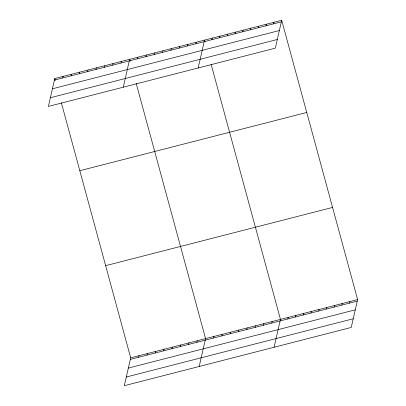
<?xml version="1.0" encoding="UTF-8"?>
<svg xmlns="http://www.w3.org/2000/svg" width="406" height="406" viewBox="0 0 406 406"><rect width="100%" height="100%" fill="white"/><g stroke="black" fill="none" stroke-linecap="round" stroke-linejoin="round"><path stroke-width="0.61" d="M54.764 78.551L48.38 106.418L275.314 48.167L281.698 20.3L54.764 78.551L55.246 80.322M62.727 77.972L63.087 76.414M71.05 75.836L71.405 74.278M79.368 73.704L79.728 72.141M87.691 71.568L88.046 70.005M96.014 69.431L96.369 67.873M104.332 67.294L104.692 65.736M112.655 65.158L113.01 63.6M120.973 63.021L121.333 61.463M123.272 87.194L129.651 59.327L130.133 61.098M137.614 58.753L137.974 57.19M145.937 56.617L146.292 55.054M154.26 54.48L154.615 52.922M162.578 52.344L162.938 50.786M170.901 50.207L171.256 48.649M179.219 48.07L179.579 46.512M187.542 45.934L187.897 44.376M195.859 43.802L196.22 42.239M61.352 102.774L130.686 357.833L124.302 385.7L351.236 327.449L357.62 299.582L281.698 20.3M198.158 67.969L204.538 40.103L205.02 41.879M138.649 357.255L139.004 355.697M211.896 39.681L212.257 38.123M219.616 37.702L219.971 36.144M146.972 355.123L147.327 353.56M227.33 35.723L227.685 34.165M155.29 352.987L155.65 351.423M235.044 33.744L235.404 32.181M163.613 350.85L163.968 349.292M242.763 31.759L243.118 30.201M171.931 348.713L172.291 347.155M250.477 29.78L250.832 28.222M180.254 346.577L180.609 345.019M258.191 27.801L258.551 26.243M188.572 344.44L188.932 342.882M265.91 25.822L266.265 24.258M196.895 342.304L197.25 340.746M273.624 23.842L273.979 22.279M199.189 366.476L205.573 338.609L136.238 83.55M213.536 338.036L213.896 336.472M221.859 335.899L222.214 334.341M230.177 333.762L230.537 332.204M238.5 331.626L238.855 330.068M246.823 329.489L247.178 327.931M255.141 327.353L255.496 325.795M263.464 325.221L263.819 323.658M271.781 323.085L272.142 321.527M274.08 347.257L280.46 319.39L211.125 64.326M287.818 318.969L288.179 317.406M295.532 316.984L295.893 315.426M303.252 315.005L303.607 313.447M310.966 313.026L311.326 311.468M318.68 311.047L319.04 309.484M326.399 309.062L326.754 307.504M334.113 307.083L334.473 305.525M341.827 305.104L342.187 303.546M349.546 303.125L349.901 301.562M54.409 80.109L281.338 21.858M52.42 88.792L279.353 30.541M50.369 97.734L277.303 39.483M79.82 170.713L306.753 112.462M105.631 265.671L332.565 207.42M130.686 357.833L357.62 299.582M130.326 359.391L357.26 301.14M128.342 368.075L355.27 309.824M126.291 377.017L353.225 318.771"/></g></svg>
